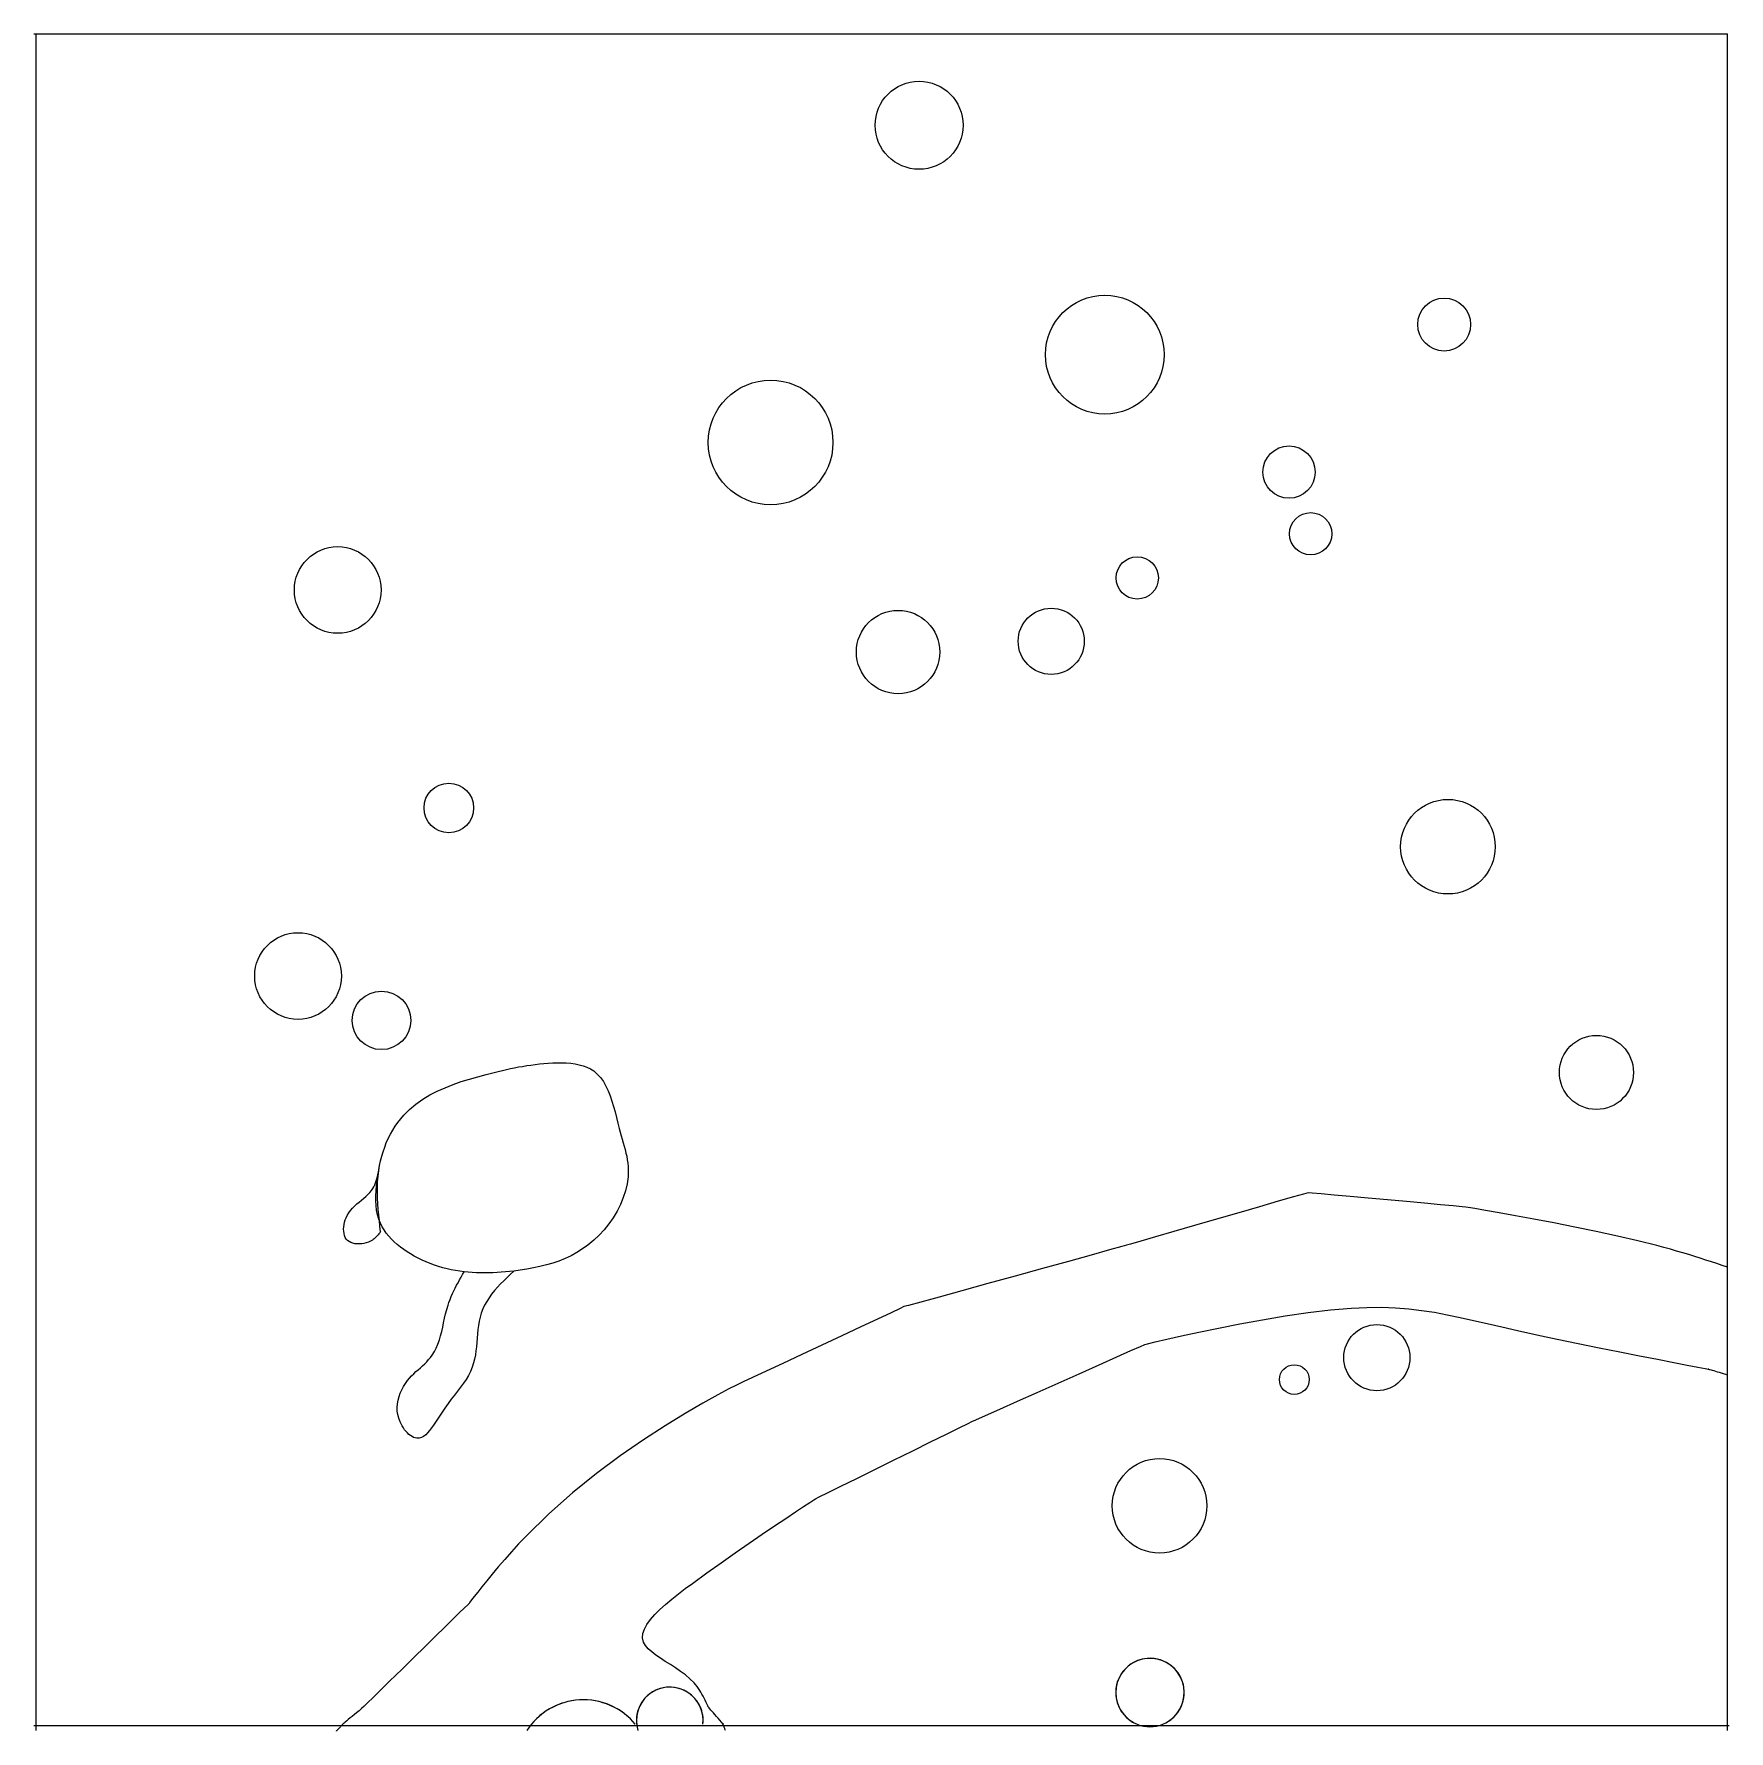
# Model space of a CAD drawing. Extents: x 8.03 to 9.06, y 3.53 to 4.56.
import ezdxf

# ---------------------------------------------------------------- set-up
doc = ezdxf.new("R2010")
doc.units = 0
doc.layers.add('LAYER1', color=7, linetype='CONTINUOUS')
doc.layers.add('LAYER12', color=7, linetype='CONTINUOUS')

msp = doc.modelspace()

# ---------------------------------------------------------------- linework, layer by layer
at = {"layer": 'LAYER1', "color": 7, "linetype": 'CONTINUOUS'}
for points in [[(8.0319, 4.5561), (8.033, 4.5561)], [(8.033, 4.5561), (8.034, 4.5561)], [(8.034, 4.5561), (9.0561, 4.5561)], [(9.0561, 4.5561), (9.0561, 4.5561)], [(8.2415, 3.8319), (8.2411, 3.8353), (8.2408, 3.8387), (8.2404, 3.842), (8.2401, 3.8454), (8.2399, 3.8487), (8.2397, 3.8521), (8.2396, 3.8554), (8.2396, 3.8587), (8.2397, 3.8621), (8.24, 3.8654), (8.2404, 3.8687), (8.2409, 3.872), (8.2415, 3.8748), (8.2422, 3.8775), (8.243, 3.8803), (8.244, 3.883), (8.245, 3.8856), (8.2462, 3.8882), (8.2475, 3.8908), (8.2489, 3.8933), (8.2504, 3.8957), (8.252, 3.898), (8.2537, 3.9002), (8.2555, 3.9023), (8.259, 3.9059), (8.2629, 3.9091), (8.267, 3.912), (8.2713, 3.9146), (8.2758, 3.9169), (8.2805, 3.919), (8.2854, 3.9209), (8.2903, 3.9227), (8.2953, 3.9242), (8.3003, 3.9256), (8.3053, 3.927), (8.3102, 3.9282), (8.3127, 3.9288), (8.3152, 3.9294), (8.3176, 3.9299), (8.32, 3.9305), (8.3225, 3.931), (8.3249, 3.9315), (8.3274, 3.9319), (8.3299, 3.9324), (8.3324, 3.9327), (8.335, 3.9331), (8.3376, 3.9334), (8.3402, 3.9337), (8.3429, 3.9339), (8.3456, 3.934), (8.3484, 3.9341), (8.3511, 3.9341), (8.3538, 3.934), (8.3565, 3.9338), (8.3591, 3.9334), (8.3616, 3.9329), (8.364, 3.9322), (8.3663, 3.9314), (8.3684, 3.9303), (8.3704, 3.9291), (8.3726, 3.9272), (8.3745, 3.9251), (8.3763, 3.9227), (8.3778, 3.92), (8.3791, 3.9171), (8.3803, 3.9141), (8.3814, 3.9109), (8.3824, 3.9076), (8.3833, 3.9043), (8.3842, 3.9009), (8.385, 3.8976), (8.3859, 3.8943), (8.3865, 3.8921), (8.3871, 3.8899), (8.3877, 3.8878), (8.3883, 3.8857), (8.3889, 3.8836), (8.3894, 3.8816), (8.3899, 3.8795), (8.3904, 3.8775), (8.3907, 3.8754), (8.391, 3.8734), (8.3912, 3.8713), (8.3913, 3.8693), (8.3912, 3.8651), (8.3906, 3.8609), (8.3896, 3.8567), (8.3883, 3.8525), (8.3866, 3.8484), (8.3845, 3.8443), (8.3822, 3.8404), (8.3796, 3.8367), (8.3767, 3.8331), (8.3737, 3.8298), (8.3704, 3.8267), (8.3669, 3.8238), (8.3636, 3.8215), (8.3602, 3.8193), (8.3567, 3.8174), (8.3531, 3.8157), (8.3494, 3.8142), (8.3456, 3.8129), (8.3418, 3.8118), (8.3379, 3.8108), (8.334, 3.81), (8.33, 3.8092), (8.326, 3.8086), (8.3221, 3.8081), (8.3195, 3.8078), (8.317, 3.8076), (8.3145, 3.8074), (8.312, 3.8072), (8.3095, 3.8071), (8.307, 3.807), (8.3045, 3.807), (8.302, 3.807), (8.2995, 3.8071), (8.297, 3.8072), (8.2945, 3.8074), (8.292, 3.8077), (8.2894, 3.808), (8.2868, 3.8084), (8.2842, 3.8089), (8.2817, 3.8095), (8.2791, 3.8101), (8.2766, 3.8109), (8.2741, 3.8117), (8.2716, 3.8126), (8.2691, 3.8136), (8.2666, 3.8147), (8.2642, 3.8159), (8.2618, 3.8172), (8.2597, 3.8185), (8.2576, 3.8198), (8.2555, 3.8212), (8.2535, 3.8226), (8.2516, 3.8242), (8.2498, 3.8258), (8.2481, 3.8275), (8.2465, 3.8293), (8.245, 3.8311), (8.2437, 3.833), (8.2425, 3.8349), (8.2414, 3.837), (8.2404, 3.8395), (8.2397, 3.8422), (8.2391, 3.845), (8.2388, 3.8478), (8.2387, 3.8507), (8.2387, 3.8536), (8.2389, 3.8566), (8.2391, 3.8597), (8.2395, 3.8627), (8.2399, 3.8658), (8.2404, 3.8689), (8.2409, 3.872)], [(8.2415, 3.8319), (8.2412, 3.8315), (8.2408, 3.831), (8.2404, 3.8306), (8.2401, 3.8301), (8.2397, 3.8296), (8.2393, 3.8292), (8.2389, 3.8288), (8.2385, 3.8284), (8.238, 3.828), (8.2376, 3.8276), (8.2371, 3.8272), (8.2366, 3.8269), (8.2354, 3.8262), (8.2342, 3.8256), (8.2329, 3.8252), (8.2315, 3.8248), (8.2301, 3.8246), (8.2287, 3.8245), (8.2273, 3.8245), (8.226, 3.8246), (8.2247, 3.8249), (8.2235, 3.8253), (8.2225, 3.8259), (8.2216, 3.8266), (8.2208, 3.8275), (8.2202, 3.8285), (8.2198, 3.8296), (8.2195, 3.8309), (8.2193, 3.8322), (8.2192, 3.8335), (8.2193, 3.8349), (8.2195, 3.8363), (8.2198, 3.8377), (8.2202, 3.8391), (8.2207, 3.8404), (8.2213, 3.8417), (8.2223, 3.8433), (8.2234, 3.8448), (8.2246, 3.8462), (8.2259, 3.8475), (8.2272, 3.8487), (8.2286, 3.8498), (8.23, 3.851), (8.2314, 3.8521), (8.2327, 3.8532), (8.2339, 3.8544), (8.2351, 3.8556), (8.2361, 3.8569), (8.2368, 3.858), (8.2374, 3.8591), (8.238, 3.8602), (8.2384, 3.8614), (8.2389, 3.8627), (8.2393, 3.8639), (8.2396, 3.8652), (8.2399, 3.8666), (8.2402, 3.8679), (8.2404, 3.8693), (8.2407, 3.8707), (8.2409, 3.872)], [(9.0561, 3.8104), (9.0528, 3.8115), (9.0496, 3.8126), (9.0463, 3.8137), (9.043, 3.8148), (9.0396, 3.8159), (9.0362, 3.817), (9.0327, 3.8181), (9.0291, 3.8191), (9.0253, 3.8202), (9.0215, 3.8213), (9.0175, 3.8224), (9.0134, 3.8235), (9.0018, 3.8264), (8.9895, 3.8293), (8.9766, 3.832), (8.9637, 3.8347), (8.9511, 3.8372), (8.939, 3.8395), (8.9279, 3.8415), (8.918, 3.8433), (8.9097, 3.8448), (8.9033, 3.8459), (8.8992, 3.8466), (8.8978, 3.8468), (8.8978, 3.8468), (8.8978, 3.8468), (8.8978, 3.8468), (8.8978, 3.8468), (8.8978, 3.8468), (8.8978, 3.8468), (8.8978, 3.8468), (8.8978, 3.8468), (8.8978, 3.8468), (8.8978, 3.8468), (8.8978, 3.8468), (8.8978, 3.8468), (8.8955, 3.847), (8.8902, 3.8475), (8.8824, 3.8482), (8.8728, 3.8491), (8.8619, 3.8501), (8.8504, 3.8511), (8.8388, 3.8522), (8.8279, 3.8532), (8.8182, 3.8541), (8.8103, 3.8548), (8.8048, 3.8552), (8.8024, 3.8554), (8.8024, 3.8554), (8.8024, 3.8554), (8.8024, 3.8554), (8.8024, 3.8554), (8.8024, 3.8554), (8.8024, 3.8554), (8.8024, 3.8554), (8.8024, 3.8554), (8.8024, 3.8554), (8.8024, 3.8554), (8.8024, 3.8554), (8.8024, 3.8554), (8.8025, 3.8554), (8.8025, 3.8554), (8.8025, 3.8554), (8.8025, 3.8554), (8.8025, 3.8554), (8.8025, 3.8554), (8.8025, 3.8554), (8.8025, 3.8554), (8.8025, 3.8554), (8.8025, 3.8554), (8.8025, 3.8554), (8.8024, 3.8554), (8.7997, 3.8547), (8.7935, 3.8529), (8.7843, 3.8503), (8.7731, 3.847), (8.7605, 3.8434), (8.7471, 3.8395), (8.7338, 3.8356), (8.7212, 3.832), (8.7101, 3.8288), (8.7012, 3.8262), (8.6951, 3.8244), (8.6927, 3.8237), (8.6927, 3.8237), (8.6927, 3.8237), (8.6927, 3.8237), (8.6927, 3.8237), (8.6927, 3.8237), (8.6927, 3.8237), (8.6927, 3.8237), (8.6927, 3.8237), (8.6927, 3.8237), (8.6927, 3.8237), (8.6927, 3.8237), (8.6927, 3.8237), (8.6898, 3.8229), (8.6824, 3.8209), (8.6713, 3.8178), (8.6575, 3.814), (8.6419, 3.8096), (8.6253, 3.8051), (8.6088, 3.8005), (8.5931, 3.7962), (8.5793, 3.7924), (8.5682, 3.7893), (8.5608, 3.7873), (8.5579, 3.7866), (8.5579, 3.7866), (8.5579, 3.7866), (8.5579, 3.7866), (8.5579, 3.7866), (8.5579, 3.7866), (8.5579, 3.7866), (8.5579, 3.7866), (8.5579, 3.7866), (8.5579, 3.7866), (8.5579, 3.7866), (8.5579, 3.7866), (8.5579, 3.7866), (8.5557, 3.7855), (8.5502, 3.7829), (8.5421, 3.7791), (8.532, 3.7743), (8.5205, 3.769), (8.5084, 3.7633), (8.4963, 3.7577), (8.4848, 3.7523), (8.4747, 3.7476), (8.4664, 3.7437), (8.4608, 3.7411), (8.4584, 3.74), (8.4584, 3.74), (8.4584, 3.74), (8.4584, 3.74), (8.4584, 3.74), (8.4584, 3.74), (8.4584, 3.74), (8.4584, 3.74), (8.4584, 3.74), (8.4584, 3.74), (8.4584, 3.74), (8.4584, 3.74), (8.4584, 3.74), (8.4584, 3.74), (8.4584, 3.74), (8.4584, 3.74), (8.4584, 3.74), (8.4584, 3.74), (8.4584, 3.74), (8.4584, 3.74), (8.4584, 3.74), (8.4584, 3.74), (8.4584, 3.74), (8.4584, 3.74), (8.4584, 3.74), (8.4584, 3.74), (8.4584, 3.74), (8.4584, 3.74), (8.4584, 3.74), (8.4584, 3.74), (8.4584, 3.74), (8.4584, 3.74), (8.4584, 3.74), (8.4584, 3.74), (8.4584, 3.74), (8.4584, 3.74), (8.4584, 3.74), (8.4567, 3.7391), (8.4522, 3.7369), (8.4454, 3.7332), (8.4364, 3.7282), (8.4258, 3.722), (8.4137, 3.7146), (8.4005, 3.706), (8.3865, 3.6964), (8.3721, 3.6857), (8.3576, 3.674), (8.3433, 3.6613), (8.3295, 3.6478), (8.325, 3.6431), (8.3207, 3.6384), (8.3166, 3.6337), (8.3127, 3.6292), (8.3091, 3.6249), (8.3058, 3.6209), (8.3028, 3.6172), (8.3003, 3.614), (8.2982, 3.6114), (8.2966, 3.6093), (8.2955, 3.6079), (8.295, 3.6072), (8.295, 3.6072), (8.295, 3.6072), (8.295, 3.6072), (8.295, 3.6072), (8.295, 3.6072), (8.295, 3.6072), (8.295, 3.6072), (8.295, 3.6072), (8.295, 3.6072), (8.295, 3.6072), (8.295, 3.6072), (8.295, 3.6072), (8.295, 3.6072), (8.295, 3.6072), (8.295, 3.6072), (8.295, 3.6072), (8.295, 3.6072), (8.295, 3.6072), (8.295, 3.6072), (8.295, 3.6072), (8.295, 3.6072), (8.295, 3.6072), (8.295, 3.6072), (8.295, 3.6072), (8.295, 3.6072), (8.295, 3.6072), (8.295, 3.6072), (8.295, 3.6072), (8.295, 3.6073), (8.295, 3.6073), (8.295, 3.6073), (8.295, 3.6073), (8.295, 3.6073), (8.295, 3.6073), (8.295, 3.6072), (8.295, 3.6072), (8.2942, 3.6064), (8.2922, 3.6045), (8.2891, 3.6015), (8.2851, 3.5975), (8.2803, 3.5928), (8.2747, 3.5873), (8.2684, 3.5811), (8.2617, 3.5745), (8.2545, 3.5674), (8.247, 3.5601), (8.2392, 3.5525), (8.2314, 3.5448)], [(8.3221, 3.8081), (8.32, 3.8062), (8.318, 3.8042), (8.316, 3.8023), (8.3141, 3.8003), (8.3122, 3.7983), (8.3104, 3.7963), (8.3087, 3.7942), (8.3072, 3.792), (8.3057, 3.7898), (8.3044, 3.7876), (8.3033, 3.7852), (8.3024, 3.7827), (8.3017, 3.7803), (8.3011, 3.7779), (8.3007, 3.7753), (8.3004, 3.7728), (8.3001, 3.7702), (8.2999, 3.7675), (8.2997, 3.7649), (8.2995, 3.7624), (8.2992, 3.7598), (8.2989, 3.7574), (8.2984, 3.7549), (8.2978, 3.7526), (8.297, 3.75), (8.2959, 3.7474), (8.2946, 3.745), (8.2932, 3.7426), (8.2916, 3.7403), (8.2899, 3.7379), (8.2881, 3.7355), (8.2862, 3.7331), (8.2842, 3.7306), (8.2823, 3.728), (8.2803, 3.7252), (8.2783, 3.7222), (8.2771, 3.7204), (8.2759, 3.7186), (8.2748, 3.7168), (8.2736, 3.715), (8.2724, 3.7133), (8.2712, 3.7117), (8.27, 3.7103), (8.2688, 3.7091), (8.2675, 3.7081), (8.2662, 3.7074), (8.2648, 3.707), (8.2635, 3.707), (8.2625, 3.7072), (8.2615, 3.7075), (8.2606, 3.708), (8.2596, 3.7087), (8.2587, 3.7094), (8.2578, 3.7103), (8.2569, 3.7112), (8.256, 3.7122), (8.2553, 3.7133), (8.2545, 3.7145), (8.2539, 3.7157), (8.2533, 3.7169), (8.2525, 3.7191), (8.2519, 3.7213), (8.2516, 3.7235), (8.2515, 3.7257), (8.2517, 3.7279), (8.2521, 3.7301), (8.2527, 3.7322), (8.2534, 3.7343), (8.2543, 3.7364), (8.2554, 3.7383), (8.2566, 3.7402), (8.2579, 3.742), (8.2591, 3.7434), (8.2603, 3.7447), (8.2616, 3.746), (8.2629, 3.7473), (8.2642, 3.7485), (8.2656, 3.7497), (8.2669, 3.7509), (8.2682, 3.7521), (8.2694, 3.7533), (8.2706, 3.7546), (8.2717, 3.7559), (8.2727, 3.7572), (8.2741, 3.7594), (8.2752, 3.7616), (8.2762, 3.764), (8.2771, 3.7665), (8.2778, 3.769), (8.2785, 3.7716), (8.2791, 3.7742), (8.2796, 3.7769), (8.2802, 3.7796), (8.2808, 3.7822), (8.2815, 3.7849), (8.2823, 3.7875), (8.2829, 3.7892), (8.2836, 3.791), (8.2843, 3.7928), (8.285, 3.7945), (8.2858, 3.7962), (8.2866, 3.7978), (8.2875, 3.7995), (8.2884, 3.8011), (8.2892, 3.8028), (8.2902, 3.8044), (8.2911, 3.806), (8.292, 3.8077)], [(9.0561, 3.8104), (9.0561, 3.8104), (9.0561, 3.8104), (9.0561, 3.8104), (9.0561, 3.8104), (9.0561, 3.8104), (9.0561, 3.8104), (9.0561, 3.8104), (9.0561, 3.8104), (9.0561, 3.8104), (9.0561, 3.8104), (9.0561, 3.8104), (9.0561, 3.8104), (9.0561, 3.8104), (9.0561, 3.8104), (9.0561, 3.8104), (9.0561, 3.8104), (9.0561, 3.8104), (9.0561, 3.8104), (9.0561, 3.8104), (9.0561, 3.8104), (9.0561, 3.8104), (9.0561, 3.8104), (9.0561, 3.8104), (9.0561, 3.8104)], [(9.0561, 3.8104), (9.0561, 3.8104), (9.0561, 3.8104), (9.0561, 3.8104), (9.0561, 3.8104), (9.0561, 3.8104), (9.0561, 3.8104), (9.0561, 3.8104), (9.0561, 3.8104), (9.0561, 3.8104), (9.0561, 3.8104), (9.0561, 3.8104), (9.0561, 3.8104), (9.0561, 3.8104), (9.0561, 3.8104), (9.0561, 3.8104), (9.0561, 3.8104), (9.0561, 3.8104), (9.0561, 3.8104), (9.0561, 3.8104), (9.0561, 3.8104), (9.0561, 3.8104), (9.0561, 3.8104), (9.0561, 3.8104), (9.0561, 3.8104)], [(9.0561, 3.8104), (9.0561, 3.8104), (9.0561, 3.8104), (9.0561, 3.8104), (9.0561, 3.8104), (9.0561, 3.8104), (9.0561, 3.8104), (9.0561, 3.8104), (9.0561, 3.8104), (9.0561, 3.8104), (9.0561, 3.8104), (9.0561, 3.8104), (9.0561, 3.8104), (9.0561, 3.8104), (9.0561, 3.8104), (9.0561, 3.8104), (9.0561, 3.8104), (9.0561, 3.8104), (9.0561, 3.8104), (9.0561, 3.8104), (9.0561, 3.8104), (9.0561, 3.8104), (9.0561, 3.8104), (9.0561, 3.8104), (9.0561, 3.8104)], [(8.4396, 3.5448), (8.439, 3.5461), (8.4384, 3.5473), (8.4378, 3.5486), (8.4372, 3.5498), (8.4366, 3.551), (8.4359, 3.5523), (8.4352, 3.5535), (8.4345, 3.5546), (8.4337, 3.5558), (8.4329, 3.557), (8.432, 3.5581), (8.4311, 3.5592), (8.4286, 3.5616), (8.4259, 3.5639), (8.4229, 3.5661), (8.4199, 3.5682), (8.4168, 3.5702), (8.4137, 3.5721), (8.4108, 3.574), (8.408, 3.5759), (8.4055, 3.5778), (8.4034, 3.5798), (8.4018, 3.5817), (8.4006, 3.5838), (8.4, 3.5863), (8.4002, 3.5889), (8.4011, 3.5917), (8.4026, 3.5945), (8.4047, 3.5974), (8.4073, 3.6004), (8.4104, 3.6034), (8.4138, 3.6065), (8.4176, 3.6097), (8.4216, 3.6129), (8.4258, 3.6161), (8.4302, 3.6193), (8.4388, 3.6256), (8.4474, 3.6318), (8.456, 3.6378), (8.4644, 3.6436), (8.4723, 3.6491), (8.4798, 3.6541), (8.4865, 3.6586), (8.4924, 3.6625), (8.4973, 3.6658), (8.5011, 3.6682), (8.5035, 3.6699), (8.5046, 3.6705), (8.5046, 3.6705), (8.5046, 3.6705), (8.5046, 3.6705), (8.5046, 3.6705), (8.5046, 3.6705), (8.5046, 3.6705), (8.5046, 3.6705), (8.5046, 3.6705), (8.5046, 3.6705), (8.5046, 3.6705), (8.5046, 3.6705), (8.5046, 3.6705), (8.5046, 3.6705), (8.5046, 3.6705), (8.5046, 3.6705), (8.5046, 3.6705), (8.5046, 3.6705), (8.5046, 3.6705), (8.5046, 3.6705), (8.5046, 3.6705), (8.5046, 3.6705), (8.5046, 3.6705), (8.5046, 3.6705), (8.5046, 3.6705), (8.5045, 3.6705), (8.5045, 3.6705), (8.5045, 3.6705), (8.5045, 3.6705), (8.5045, 3.6705), (8.5045, 3.6705), (8.5045, 3.6705), (8.5045, 3.6705), (8.5045, 3.6705), (8.5045, 3.6705), (8.5045, 3.6705), (8.5046, 3.6705), (8.5068, 3.6716), (8.5121, 3.6743), (8.5199, 3.6781), (8.5295, 3.6828), (8.5404, 3.6882), (8.5518, 3.6938), (8.5633, 3.6994), (8.5741, 3.7048), (8.5837, 3.7095), (8.5915, 3.7133), (8.5968, 3.7159), (8.5991, 3.7171), (8.5991, 3.7171), (8.5991, 3.7171), (8.5991, 3.7171), (8.5991, 3.7171), (8.5991, 3.7171), (8.5991, 3.7171), (8.5991, 3.7171), (8.5991, 3.7171), (8.5991, 3.7171), (8.5991, 3.7171), (8.5991, 3.7171), (8.5991, 3.7171), (8.5991, 3.7171), (8.5991, 3.7171), (8.5991, 3.7171), (8.5991, 3.7171), (8.5991, 3.7171), (8.5991, 3.7171), (8.5991, 3.7171), (8.5991, 3.7171), (8.5991, 3.7171), (8.5991, 3.7171), (8.5991, 3.7171), (8.5991, 3.7171), (8.5991, 3.7171), (8.5991, 3.7171), (8.599, 3.717), (8.599, 3.717), (8.599, 3.717), (8.599, 3.717), (8.599, 3.717), (8.599, 3.717), (8.599, 3.717), (8.599, 3.717), (8.599, 3.717), (8.5991, 3.7171), (8.6015, 3.7182), (8.6074, 3.7208), (8.616, 3.7246), (8.6266, 3.7294), (8.6386, 3.7347), (8.6513, 3.7404), (8.664, 3.746), (8.676, 3.7514), (8.6867, 3.7562), (8.6953, 3.76), (8.7011, 3.7626), (8.7036, 3.7637), (8.7036, 3.7637), (8.7036, 3.7637), (8.7036, 3.7638), (8.7036, 3.7638), (8.7036, 3.7638), (8.7036, 3.7638), (8.7036, 3.7638), (8.7036, 3.7637), (8.7036, 3.7637), (8.7036, 3.7637), (8.7036, 3.7637), (8.7036, 3.7637), (8.7036, 3.7637), (8.7036, 3.7637), (8.7036, 3.7637), (8.7036, 3.7637), (8.7036, 3.7637), (8.7036, 3.7637), (8.7036, 3.7637), (8.7036, 3.7637), (8.7036, 3.7637), (8.7036, 3.7637), (8.7036, 3.7637), (8.7036, 3.7637), (8.7036, 3.7637), (8.7036, 3.7637), (8.7036, 3.7637), (8.7036, 3.7637), (8.7036, 3.7637), (8.7036, 3.7637), (8.7036, 3.7637), (8.7036, 3.7637), (8.7036, 3.7637), (8.7036, 3.7637), (8.7036, 3.7637), (8.7036, 3.7637), (8.7054, 3.7642), (8.71, 3.7653), (8.7169, 3.7669), (8.7258, 3.7689), (8.7364, 3.7712), (8.7483, 3.7736), (8.7612, 3.7762), (8.7748, 3.7786), (8.7886, 3.781), (8.8024, 3.783), (8.8159, 3.7846), (8.8286, 3.7857), (8.838, 3.7861), (8.8468, 3.7862), (8.8552, 3.7859), (8.8633, 3.7852), (8.8711, 3.7843), (8.8788, 3.7832), (8.8865, 3.7817), (8.8943, 3.7801), (8.9024, 3.7783), (8.9107, 3.7764), (8.9196, 3.7743), (8.929, 3.7721), (8.9407, 3.7695), (8.9531, 3.7669), (8.9658, 3.7643), (8.9785, 3.7617), (8.9909, 3.7592), (9.0028, 3.7569), (9.0137, 3.7548), (9.0235, 3.7529), (9.0317, 3.7513), (9.0382, 3.7501), (9.0426, 3.7492), (9.0446, 3.7488), (9.0446, 3.7488), (9.0446, 3.7488), (9.0447, 3.7488), (9.0447, 3.7488), (9.0447, 3.7488), (9.0447, 3.7488), (9.0447, 3.7488), (9.0447, 3.7488), (9.0447, 3.7488), (9.0447, 3.7488), (9.0446, 3.7488), (9.0446, 3.7488), (9.0446, 3.7488), (9.0445, 3.7488), (9.0445, 3.7489), (9.0445, 3.7489), (9.0444, 3.7489), (9.0444, 3.7489), (9.0444, 3.7489), (9.0444, 3.7489), (9.0444, 3.7489), (9.0445, 3.7489), (9.0445, 3.7489), (9.0446, 3.7488), (9.0449, 3.7487), (9.0454, 3.7486), (9.0461, 3.7484), (9.0468, 3.7482), (9.0477, 3.7479), (9.0487, 3.7476), (9.0498, 3.7472), (9.051, 3.7469), (9.0522, 3.7465), (9.0535, 3.7461), (9.0548, 3.7457), (9.0561, 3.7453)], [(8.2314, 3.5448), (8.2299, 3.5436), (8.2285, 3.5423), (8.227, 3.5411), (8.2257, 3.54), (8.2244, 3.5389), (8.2232, 3.5379), (8.222, 3.537), (8.2211, 3.5361), (8.2202, 3.5354), (8.2195, 3.5348), (8.219, 3.5344), (8.2187, 3.5341), (8.2186, 3.5341), (8.2186, 3.5341), (8.2185, 3.534), (8.2185, 3.534), (8.2185, 3.534), (8.2185, 3.534), (8.2185, 3.534), (8.2186, 3.534), (8.2186, 3.5341), (8.2186, 3.5341), (8.2186, 3.5341), (8.2187, 3.5341)], [(8.4487, 3.5341), (8.4477, 3.5354), (8.4466, 3.5366), (8.4456, 3.5377), (8.4446, 3.5389), (8.4437, 3.54), (8.4428, 3.541), (8.442, 3.5419), (8.4413, 3.5427), (8.4407, 3.5435), (8.4402, 3.544), (8.4398, 3.5445), (8.4396, 3.5448), (8.4395, 3.5449), (8.4395, 3.5449), (8.4394, 3.5449), (8.4394, 3.5449), (8.4394, 3.545), (8.4394, 3.5449), (8.4394, 3.5449), (8.4395, 3.5449), (8.4395, 3.5449), (8.4395, 3.5449), (8.4395, 3.5448), (8.4396, 3.5448)], [(8.2187, 3.5341), (8.2183, 3.5337), (8.2179, 3.5333), (8.2175, 3.5329), (8.2172, 3.5326), (8.2168, 3.5322), (8.2165, 3.5318), (8.2162, 3.5315), (8.2159, 3.5312), (8.2156, 3.5309), (8.2154, 3.5307), (8.2152, 3.5305), (8.2151, 3.5303), (8.2149, 3.5302), (8.2149, 3.5301), (8.2148, 3.5301), (8.2148, 3.53), (8.2148, 3.53), (8.2148, 3.53), (8.2148, 3.5301), (8.2148, 3.5301), (8.2149, 3.5301), (8.2149, 3.5302), (8.215, 3.5303), (8.2151, 3.5303)], [(8.2187, 3.5341), (8.2187, 3.5341), (8.2187, 3.5341), (8.2187, 3.5341), (8.2187, 3.5341), (8.2187, 3.5341), (8.2187, 3.5341), (8.2187, 3.5341), (8.2187, 3.5341), (8.2187, 3.5341), (8.2187, 3.5341), (8.2187, 3.5341), (8.2187, 3.5341), (8.2187, 3.5341), (8.2187, 3.5341), (8.2187, 3.5341), (8.2187, 3.5341), (8.2187, 3.5341), (8.2187, 3.5341), (8.2187, 3.5341), (8.2187, 3.5341), (8.2187, 3.5341), (8.2187, 3.5341), (8.2187, 3.5341), (8.2187, 3.5341)], [(8.2187, 3.5341), (8.2187, 3.5341), (8.2187, 3.5341), (8.2187, 3.5341), (8.2187, 3.5341), (8.2187, 3.5341), (8.2187, 3.5341), (8.2187, 3.5341), (8.2187, 3.5341), (8.2187, 3.5341), (8.2187, 3.5341), (8.2187, 3.5341), (8.2187, 3.5341), (8.2187, 3.5341), (8.2187, 3.5341), (8.2187, 3.5341), (8.2187, 3.5341), (8.2187, 3.5341), (8.2187, 3.5341), (8.2187, 3.5341), (8.2187, 3.5341), (8.2187, 3.5341), (8.2187, 3.5341), (8.2187, 3.5341), (8.2187, 3.5341)], [(8.2187, 3.5341), (8.2187, 3.5341), (8.2187, 3.5341), (8.2187, 3.5341), (8.2187, 3.5341), (8.2187, 3.5341), (8.2187, 3.5341), (8.2187, 3.5341), (8.2187, 3.5341), (8.2187, 3.5341), (8.2187, 3.5341), (8.2187, 3.5341), (8.2187, 3.5341), (8.2187, 3.5341), (8.2187, 3.5341), (8.2187, 3.5341), (8.2187, 3.5341), (8.2187, 3.5341), (8.2187, 3.5341), (8.2187, 3.5341), (8.2187, 3.5341), (8.2187, 3.5341), (8.2187, 3.5341), (8.2187, 3.5341), (8.2187, 3.5341)], [(8.4501, 3.5303), (8.4499, 3.5307), (8.4498, 3.5311), (8.4497, 3.5315), (8.4495, 3.5319), (8.4494, 3.5322), (8.4493, 3.5326), (8.4491, 3.5329), (8.449, 3.5332), (8.4489, 3.5335), (8.4488, 3.5337), (8.4488, 3.5339), (8.4487, 3.5341), (8.4486, 3.5343), (8.4486, 3.5344), (8.4486, 3.5345), (8.4486, 3.5345), (8.4486, 3.5346), (8.4486, 3.5345), (8.4486, 3.5345), (8.4486, 3.5345), (8.4486, 3.5344), (8.4486, 3.5343), (8.4487, 3.5342), (8.4487, 3.5341)], [(8.4487, 3.5341), (8.4487, 3.5341), (8.4487, 3.5341), (8.4487, 3.5341), (8.4487, 3.5341), (8.4487, 3.5341), (8.4487, 3.5341), (8.4487, 3.5341), (8.4487, 3.5341), (8.4487, 3.5341), (8.4487, 3.5341), (8.4487, 3.5341), (8.4487, 3.5341), (8.4487, 3.5341), (8.4487, 3.5341), (8.4487, 3.5341), (8.4487, 3.5341), (8.4487, 3.5341), (8.4487, 3.5341), (8.4487, 3.5341), (8.4487, 3.5341), (8.4487, 3.5341), (8.4487, 3.5341), (8.4487, 3.5341), (8.4487, 3.5341)], [(8.4487, 3.5341), (8.4487, 3.5341), (8.4487, 3.5341), (8.4487, 3.5341), (8.4487, 3.5341), (8.4487, 3.5341), (8.4487, 3.5341), (8.4487, 3.5341), (8.4487, 3.5341), (8.4487, 3.5341), (8.4487, 3.5341), (8.4487, 3.5341), (8.4487, 3.5341), (8.4487, 3.5341), (8.4487, 3.5341), (8.4487, 3.5341), (8.4487, 3.5341), (8.4487, 3.5341), (8.4487, 3.5341), (8.4487, 3.5341), (8.4487, 3.5341), (8.4487, 3.5341), (8.4487, 3.5341), (8.4487, 3.5341), (8.4487, 3.5341)]]:
    msp.add_lwpolyline(points, dxfattribs=at)
for centre, radius in [((8.5672, 4.5009), 0.0266), ((8.6795, 4.3622), 0.0359), ((8.8847, 4.3804), 0.016), ((8.4774, 4.3091), 0.0377), ((8.7909, 4.2912), 0.0158), ((8.804, 4.2539), 0.0128), ((8.2156, 4.2199), 0.0262), ((8.6991, 4.2272), 0.0128), ((8.5545, 4.1824), 0.0252), ((8.6471, 4.1889), 0.02), ((8.2828, 4.0881), 0.015), ((8.887, 4.0647), 0.0286), ((8.1916, 3.9865), 0.0262), ((8.2421, 3.9597), 0.0177), ((8.9768, 3.9282), 0.0224), ((8.844, 3.7558), 0.02), ((8.7941, 3.7425), 0.009), ((8.7126, 3.6662), 0.0286)]:
    msp.add_circle(centre, radius, dxfattribs=at)
at = {"layer": 'LAYER12', "color": 5, "linetype": 'CONTINUOUS'}
for points in [[(8.0319, 4.5561), (8.033, 4.5561)], [(8.033, 4.5561), (8.033, 4.5561)], [(8.033, 4.5561), (8.033, 3.5341)], [(8.033, 4.5561), (8.034, 4.5561)], [(8.033, 4.5561), (8.033, 4.5561)], [(8.034, 4.5561), (9.0561, 4.5561)], [(9.0561, 4.5561), (9.0561, 4.5561)], [(9.0561, 3.5448), (9.0561, 4.5561)], [(9.0561, 3.5341), (9.0561, 3.5448)], [(8.0339, 3.5331), (8.0319, 3.5331)], [(8.033, 3.5341), (8.033, 3.5331)], [(8.033, 3.5331), (8.033, 3.5303)], [(8.034, 3.5331), (8.0339, 3.5331)], [(9.0561, 3.5331), (8.034, 3.5331)], [(9.0561, 3.5303), (9.0561, 3.5341)], [(9.057, 3.5331), (9.0561, 3.5331)]]:
    msp.add_lwpolyline(points, dxfattribs=at)
at = {"layer": 'LAYER12', "color": 7, "linetype": 'CONTINUOUS'}
for centre, radius, start, end in [((8.7068, 3.5533), 0.0207, -24.3153, -111.8667), ((8.7068, 3.5533), 0.0207, 104.8953, -155.677), ((8.7068, 3.5533), 0.0207, -68.1301, 104.8977), ((8.4164, 3.5364), 0.0202, -6.4548, -162.4668), ((8.4164, 3.5364), 0.0202, 24.5558, 155.4453), ((8.3642, 3.5081), 0.0408, 39.746, 146.9144), ((8.4164, 3.5364), 0.0202, 155.4453, 173.7396), ((8.4164, 3.5364), 0.0202, -6.4548, 24.5616), ((8.7068, 3.5533), 0.0207, -155.6836, -111.8667), ((8.7068, 3.5533), 0.0207, -68.1301, -24.3158), ((8.4164, 3.5364), 0.0202, 173.7393, -173.5461), ((8.7068, 3.5533), 0.0207, -111.8675, -68.1298), ((8.7068, 3.5533), 0.0207, -111.8675, -68.1298)]:
    msp.add_arc(centre, radius, start, end, dxfattribs=at)
at = {"layer": 'LAYER12', "color": 5, "linetype": 'CONTINUOUS'}
for start, end in [(115.7214, 140.253), (101.4798, 115.724), (64.2714, 101.478), (39.746, 64.2719)]:
    msp.add_arc((8.3642, 3.5081), 0.0408, start, end, dxfattribs=at)

doc.saveas('drawing.dxf')
